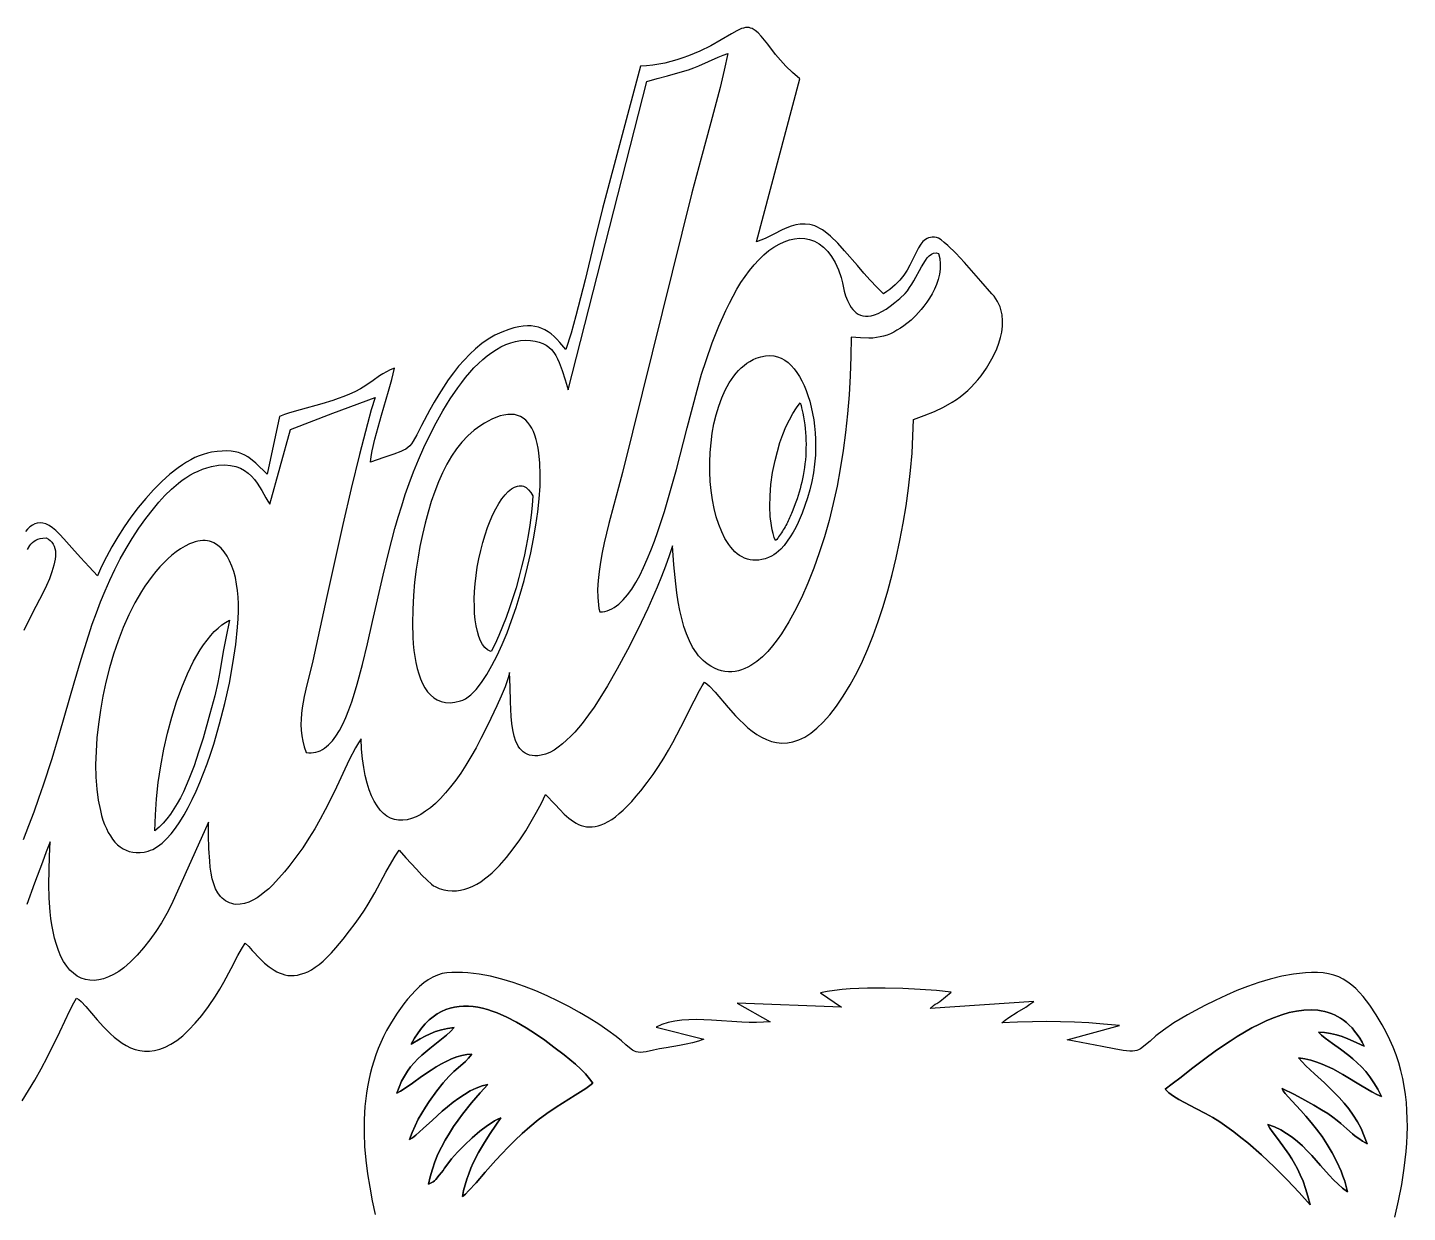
# Model space of a CAD drawing. Extents: x 0 to 206, y 0 to 153.
# Drawn here: x 103 to 204.1, y 66.2 to 153 of the extents above; entities that cross this region are included whole.
import ezdxf

# ---------------------------------------------------------------- set-up
doc = ezdxf.new("R2010")
doc.units = 0
doc.layers.add('Nível Padrão', color=18, linetype='CONTINUOUS')

msp = doc.modelspace()

# ---------------------------------------------------------------- linework, layer by layer
at = {"layer": 'Nível Padrão'}
for points in [[(102.59, 74.34), (103.07, 75.09), (103.53, 75.85), (103.99, 76.67), (104.46, 77.56), (105.35, 79.39), (106.1, 80.96), (106.38, 81.52), (106.58, 81.87), (106.74, 81.76), (106.91, 81.61), (107.27, 81.24), (108.1, 80.28), (108.57, 79.75), (109.08, 79.24), (109.35, 79), (109.64, 78.77), (109.93, 78.57), (110.23, 78.39), (110.54, 78.23), (110.87, 78.11), (111.21, 78.02), (111.56, 77.98), (111.92, 77.97), (112.29, 78.02), (112.68, 78.12), (113.08, 78.27), (113.49, 78.48), (113.92, 78.76), (114.36, 79.11), (114.81, 79.53), (115.28, 80.02), (115.76, 80.6), (116.26, 81.26), (116.77, 82.01), (117.09, 82.52), (117.38, 83.03), (117.9, 84.03), (118.41, 84.99), (118.67, 85.45), (118.94, 85.89), (119.2, 85.64), (119.46, 85.35), (120.04, 84.73), (120.36, 84.43), (120.7, 84.15), (121.06, 83.9), (121.25, 83.8), (121.44, 83.71), (121.64, 83.63), (121.85, 83.57), (122.07, 83.53), (122.29, 83.52), (122.52, 83.52), (122.76, 83.55), (123, 83.61), (123.26, 83.69), (123.52, 83.8), (123.79, 83.94), (124.07, 84.12), (124.35, 84.33), (124.65, 84.58), (124.95, 84.86), (125.27, 85.19), (125.59, 85.55), (126.12, 86.19), (126.59, 86.78), (127, 87.32), (127.36, 87.83), (127.67, 88.3), (127.95, 88.75), (128.43, 89.57), (129.24, 91.08), (129.68, 91.85), (129.93, 92.26), (130.22, 92.69), (130.72, 92.13), (131.48, 91.3), (131.88, 90.88), (132.26, 90.5), (132.59, 90.21), (132.73, 90.1), (132.85, 90.04), (133.16, 89.9), (133.48, 89.8), (133.79, 89.74), (134.1, 89.72), (134.41, 89.73), (134.72, 89.77), (135.02, 89.84), (135.32, 89.94), (135.61, 90.06), (135.91, 90.21), (136.2, 90.39), (136.48, 90.59), (136.76, 90.81), (137.04, 91.05), (137.31, 91.3), (137.57, 91.57), (138.09, 92.16), (138.58, 92.79), (139.05, 93.45), (139.49, 94.13), (139.9, 94.81), (140.29, 95.49), (140.64, 96.15), (140.95, 96.78), (141.64, 96.04), (141.98, 95.68), (142.31, 95.35), (142.65, 95.05), (143, 94.79), (143.18, 94.69), (143.37, 94.59), (143.55, 94.52), (143.75, 94.46), (143.94, 94.42), (144.15, 94.4), (144.36, 94.4), (144.57, 94.43), (144.8, 94.48), (145.03, 94.56), (145.27, 94.66), (145.52, 94.8), (145.79, 94.96), (146.06, 95.15), (146.34, 95.38), (146.63, 95.64), (146.94, 95.94), (147.26, 96.27), (147.59, 96.65), (147.93, 97.06), (148.4, 97.65), (148.83, 98.25), (149.23, 98.84), (149.61, 99.44), (149.96, 100.03), (150.28, 100.6), (150.86, 101.71), (151.82, 103.64), (152.22, 104.41), (152.41, 104.73), (152.6, 105), (152.77, 104.88), (152.96, 104.71), (153.37, 104.28), (154.32, 103.16), (154.87, 102.54), (155.16, 102.24), (155.46, 101.95), (155.77, 101.67), (156.09, 101.41), (156.43, 101.18), (156.77, 100.97), (157.13, 100.8), (157.5, 100.67), (157.87, 100.58), (158.26, 100.55), (158.66, 100.56), (159.07, 100.64), (159.28, 100.7), (159.49, 100.78), (159.71, 100.88), (159.93, 100.99), (160.37, 101.27), (160.82, 101.64), (161.29, 102.08), (161.76, 102.62), (162.25, 103.25), (162.74, 103.98), (163.25, 104.81), (163.77, 105.75), (164.16, 106.56), (164.56, 107.45), (164.94, 108.42), (165.31, 109.45), (165.67, 110.55), (166.01, 111.7), (166.33, 112.89), (166.63, 114.12), (166.9, 115.38), (167.14, 116.65), (167.36, 117.94), (167.54, 119.23), (167.69, 120.51), (167.8, 121.78), (167.86, 123.03), (167.89, 124.25), (168.69, 124.54), (169.43, 124.84), (170.11, 125.16), (170.74, 125.52), (171.04, 125.71), (171.32, 125.92), (171.6, 126.13), (171.87, 126.37), (172.12, 126.61), (172.37, 126.88), (172.62, 127.16), (172.86, 127.46), (173.25, 128.02), (173.45, 128.35), (173.65, 128.69), (173.83, 129.06), (174.01, 129.44), (174.15, 129.84), (174.28, 130.25), (174.37, 130.66), (174.42, 131.08), (174.43, 131.49), (174.39, 131.91), (174.3, 132.31), (174.24, 132.51), (174.15, 132.71), (174.05, 132.91), (173.94, 133.1), (173.81, 133.28), (173.65, 133.46), (172.84, 134.4), (171.63, 135.76), (171, 136.43), (170.42, 137), (170.16, 137.23), (169.93, 137.41), (169.74, 137.53), (169.59, 137.59), (169.43, 137.61), (169.28, 137.61), (169.14, 137.59), (169.01, 137.56), (168.9, 137.52), (168.79, 137.45), (168.59, 137.3), (168.43, 137.09), (168.27, 136.84), (167.97, 136.24), (167.64, 135.56), (167.43, 135.2), (167.19, 134.83), (166.91, 134.47), (166.57, 134.12), (166.17, 133.78), (165.95, 133.62), (165.71, 133.46), (165.21, 133.94), (164.73, 134.45), (164.26, 134.98), (163.8, 135.53), (162.85, 136.62), (162.36, 137.16), (161.83, 137.68), (161.43, 138.01), (161.24, 138.14), (161.05, 138.25), (160.86, 138.35), (160.68, 138.43), (160.49, 138.49), (160.31, 138.53), (159.96, 138.57), (159.61, 138.57), (159.27, 138.51), (158.94, 138.42), (158.61, 138.3), (158.29, 138.16), (157.66, 137.84), (157.03, 137.52), (156.72, 137.38), (156.4, 137.27), (159.58, 149.22), (159.58, 149.22), (159.04, 149.68), (158.56, 150.14), (158.16, 150.58), (157.8, 150.99), (157.22, 151.74), (156.74, 152.34), (156.53, 152.58), (156.31, 152.76), (156.09, 152.89), (155.97, 152.93), (155.85, 152.96), (155.72, 152.96), (155.59, 152.96), (155.44, 152.93), (155.29, 152.89), (154.95, 152.74), (154.56, 152.51), (153.82, 152.06), (153.05, 151.63), (152.25, 151.24), (151.42, 150.89), (150.99, 150.74), (150.57, 150.6), (150.13, 150.48), (149.69, 150.37), (149.25, 150.29), (148.8, 150.22), (148.35, 150.17), (147.9, 150.15), (145.11, 139.72), (144.48, 137.15), (143.84, 134.48), (143.51, 133.16), (143.17, 131.85), (142.81, 130.59), (142.44, 129.37), (142, 129.9), (141.78, 130.13), (141.57, 130.34), (141.35, 130.52), (141.13, 130.68), (140.9, 130.82), (140.67, 130.93), (140.43, 131.01), (140.17, 131.07), (139.9, 131.11), (139.61, 131.11), (139.31, 131.09), (138.98, 131.04), (138.63, 130.96), (138.25, 130.85), (137.73, 130.66), (137.22, 130.42), (136.74, 130.13), (136.27, 129.81), (135.82, 129.44), (135.39, 129.04), (134.97, 128.61), (134.57, 128.15), (134.19, 127.67), (133.82, 127.16), (133.46, 126.63), (133.12, 126.09), (132.78, 125.53), (132.46, 124.96), (131.85, 123.81), (131.52, 123.14), (131.25, 122.66), (131.12, 122.48), (131, 122.33), (130.86, 122.2), (130.71, 122.09), (130.54, 122), (130.33, 121.9), (129.82, 121.71), (129.1, 121.47), (128.13, 121.12), (128.18, 121.54), (128.25, 121.95), (128.44, 122.81), (128.67, 123.68), (128.92, 124.56), (129.45, 126.32), (129.69, 127.18), (129.88, 128.02), (129.56, 127.89), (129.28, 127.75), (129.02, 127.61), (128.79, 127.45), (128.32, 127.12), (127.78, 126.75), (127.38, 126.51), (126.98, 126.29), (126.57, 126.1), (126.17, 125.93), (125.76, 125.78), (125.36, 125.64), (124.55, 125.4), (122.96, 124.97), (122.19, 124.74), (121.81, 124.61), (121.45, 124.47), (120.55, 120.26), (119.72, 121.05), (119.33, 121.38), (119.13, 121.52), (118.92, 121.64), (118.69, 121.74), (118.46, 121.83), (118.2, 121.89), (117.91, 121.93), (117.6, 121.95), (117.26, 121.94), (116.88, 121.91), (116.46, 121.85), (116.17, 121.79), (115.86, 121.7), (115.56, 121.59), (115.26, 121.46), (114.95, 121.31), (114.64, 121.13), (114.34, 120.93), (114.03, 120.72), (113.42, 120.24), (112.82, 119.7), (112.23, 119.11), (111.66, 118.47), (111.1, 117.8), (110.57, 117.1), (110.07, 116.38), (109.6, 115.65), (109.17, 114.92), (108.77, 114.2), (108.42, 113.48), (108.12, 112.8), (107.52, 113.46), (106.88, 114.15), (106.24, 114.84), (105.65, 115.51), (105.35, 115.84), (105.07, 116.11), (104.81, 116.32), (104.57, 116.48), (104.33, 116.6), (104.12, 116.66), (103.91, 116.69), (103.71, 116.67), (103.53, 116.61), (103.35, 116.51), (103.17, 116.39), (103, 116.23), (102.84, 116.04)], [(102.69, 93.49), (103.1, 94.51), (103.48, 95.51), (103.83, 96.51), (104.17, 97.49), (104.79, 99.42), (105.36, 101.31), (106.4, 104.95), (106.92, 106.7), (107.46, 108.41), (107.74, 109.25), (108.04, 110.08), (108.35, 110.89), (108.68, 111.7), (109.03, 112.49), (109.4, 113.27), (109.79, 114.04), (110.21, 114.8), (110.66, 115.54), (111.14, 116.28), (111.66, 117), (112.21, 117.71), (112.62, 118.2), (113.06, 118.69), (113.54, 119.16), (114.06, 119.59), (114.33, 119.8), (114.6, 119.99), (114.89, 120.17), (115.19, 120.34), (115.49, 120.48), (115.81, 120.61), (116.13, 120.72), (116.46, 120.81), (116.98, 120.9), (117.45, 120.92), (117.87, 120.89), (118.25, 120.81), (118.59, 120.69), (118.89, 120.52), (119.16, 120.32), (119.4, 120.09), (119.61, 119.85), (119.81, 119.59), (120.15, 119.04), (120.45, 118.51), (120.6, 118.27), (120.75, 118.04), (122.27, 123.53), (125.37, 124.71), (128.46, 125.87), (128.18, 124.95), (127.89, 123.94), (127.31, 121.68), (126.7, 119.19), (126.1, 116.57), (124.93, 111.28), (123.89, 106.58), (123.68, 105.68), (123.46, 104.81), (123.27, 103.96), (123.12, 103.13), (123.07, 102.72), (123.03, 102.31), (123.02, 101.9), (123.04, 101.49), (123.08, 101.09), (123.15, 100.68), (123.26, 100.27), (123.4, 99.86), (123.59, 99.84), (123.77, 99.83), (123.94, 99.85), (124.11, 99.88), (124.28, 99.93), (124.44, 99.99), (124.6, 100.07), (124.75, 100.17), (125.05, 100.41), (125.33, 100.7), (125.59, 101.06), (125.85, 101.47), (126.09, 101.93), (126.32, 102.43), (126.54, 102.98), (126.75, 103.57), (126.95, 104.21), (127.15, 104.87), (127.53, 106.3), (127.9, 107.83), (128.27, 109.45), (129.04, 112.84), (129.46, 114.56), (129.91, 116.27), (130.15, 117.11), (130.41, 117.94), (130.67, 118.76), (130.96, 119.56), (131.28, 120.41), (131.64, 121.29), (132.03, 122.19), (132.46, 123.11), (132.93, 124.01), (133.42, 124.9), (133.95, 125.76), (134.51, 126.58), (134.8, 126.97), (135.09, 127.34), (135.39, 127.7), (135.7, 128.04), (136.02, 128.35), (136.34, 128.65), (136.67, 128.92), (137, 129.17), (137.34, 129.39), (137.68, 129.58), (138.03, 129.74), (138.39, 129.87), (138.75, 129.97), (139.11, 130.03), (139.48, 130.06), (139.85, 130.05), (140.18, 130), (140.48, 129.93), (140.74, 129.83), (140.98, 129.71), (141.19, 129.55), (141.37, 129.38), (141.54, 129.17), (141.69, 128.95), (141.82, 128.7), (141.94, 128.43), (142.16, 127.84), (142.37, 127.17), (142.59, 126.43), (148.37, 149.02), (148.37, 149.02), (149.12, 149.24), (149.88, 149.44), (150.64, 149.65), (151.41, 149.88), (151.8, 150.02), (152.17, 150.17), (152.89, 150.49), (153.59, 150.8), (153.95, 150.94), (154.31, 151.07), (154.03, 149.84), (153.73, 148.58), (153.05, 146.01), (152.34, 143.41), (151.65, 140.86), (146.57, 120.37), (146.29, 119.27), (145.95, 118.01), (145.59, 116.64), (145.25, 115.22), (145.1, 114.5), (144.97, 113.8), (144.87, 113.11), (144.79, 112.45), (144.76, 111.81), (144.77, 111.22), (144.82, 110.67), (144.86, 110.41), (144.92, 110.17), (145.11, 110.17), (145.29, 110.19), (145.46, 110.24), (145.64, 110.3), (145.81, 110.38), (145.98, 110.47), (146.31, 110.72), (146.64, 111.03), (146.95, 111.4), (147.26, 111.83), (147.55, 112.3), (147.84, 112.83), (148.12, 113.4), (148.4, 114.01), (148.66, 114.66), (148.92, 115.34), (149.17, 116.04), (149.65, 117.51), (150.1, 119.04), (150.53, 120.6), (151.33, 123.65), (152.04, 126.4), (152.38, 127.57), (152.7, 128.57), (153.16, 129.86), (153.64, 131.08), (154.15, 132.23), (154.41, 132.78), (154.68, 133.3), (154.96, 133.81), (155.26, 134.29), (155.56, 134.74), (155.88, 135.17), (156.22, 135.58), (156.57, 135.96), (156.93, 136.31), (157.31, 136.63), (157.68, 136.89), (158.05, 137.11), (158.43, 137.28), (158.81, 137.41), (159.18, 137.5), (159.56, 137.53), (159.93, 137.51), (160.29, 137.44), (160.65, 137.31), (160.99, 137.13), (161.31, 136.88), (161.62, 136.57), (161.9, 136.19), (162.17, 135.75), (162.4, 135.23), (162.61, 134.65), (162.69, 134.27), (162.83, 133.66), (162.93, 133.31), (163.06, 132.96), (163.23, 132.62), (163.33, 132.46), (163.45, 132.32), (163.57, 132.19), (163.7, 132.07), (163.85, 131.98), (164.01, 131.9), (164.19, 131.85), (164.38, 131.82), (164.59, 131.82), (164.81, 131.85), (165.05, 131.92), (165.31, 132.02), (165.59, 132.16), (165.89, 132.33), (166.2, 132.55), (166.54, 132.82), (166.9, 133.13), (167.28, 133.49), (167.45, 133.69), (167.62, 133.92), (167.78, 134.16), (167.93, 134.41), (168.49, 135.45), (168.77, 135.9), (168.91, 136.09), (169.06, 136.24), (169.21, 136.36), (169.37, 136.43), (169.55, 136.46), (169.73, 136.42), (169.82, 136.04), (169.86, 135.65), (169.86, 135.27), (169.81, 134.89), (169.72, 134.52), (169.59, 134.15), (169.44, 133.8), (169.27, 133.47), (169.08, 133.15), (168.88, 132.85), (168.67, 132.56), (168.46, 132.31), (168.06, 131.87), (167.72, 131.54), (167.19, 131.12), (166.94, 130.94), (166.69, 130.79), (166.45, 130.65), (166.21, 130.53), (165.96, 130.44), (165.71, 130.36), (165.46, 130.3), (165.19, 130.25), (164.92, 130.22), (164.64, 130.21), (164.02, 130.23), (163.33, 130.29), (163.32, 128.87), (163.27, 127.45), (163.19, 126.05), (163.07, 124.67), (162.93, 123.31), (162.75, 121.97), (162.54, 120.65), (162.3, 119.36), (162.02, 118.09), (161.72, 116.86), (161.38, 115.65), (161, 114.49), (160.6, 113.35), (160.16, 112.26), (159.69, 111.2), (159.19, 110.19), (158.77, 109.43), (158.51, 109), (158.23, 108.56), (157.92, 108.11), (157.58, 107.68), (157.22, 107.26), (156.83, 106.87), (156.42, 106.52), (156.21, 106.37), (155.99, 106.23), (155.77, 106.1), (155.54, 106), (155.31, 105.91), (155.08, 105.84), (154.84, 105.79), (154.59, 105.77), (154.34, 105.77), (154.09, 105.79), (153.84, 105.84), (153.58, 105.92), (153.31, 106.03), (153.05, 106.17), (152.85, 106.3), (152.66, 106.45), (152.48, 106.6), (152.31, 106.77), (152.15, 106.95), (152, 107.15), (151.72, 107.57), (151.48, 108.04), (151.27, 108.55), (151.08, 109.09), (150.92, 109.67), (150.79, 110.27), (150.67, 110.9), (150.57, 111.56), (150.48, 112.22), (150.35, 113.6), (150.24, 115), (150, 114.26), (149.72, 113.51), (149.43, 112.74), (149.11, 111.96), (148.43, 110.4), (147.7, 108.86), (146.95, 107.37), (146.2, 105.99), (145.48, 104.73), (144.81, 103.65), (144.5, 103.18), (144.1, 102.61), (143.62, 101.99), (143.08, 101.35), (142.79, 101.05), (142.49, 100.76), (142.19, 100.49), (141.88, 100.24), (141.57, 100.03), (141.25, 99.86), (140.94, 99.73), (140.63, 99.65), (140.39, 99.62), (140.17, 99.61), (139.96, 99.63), (139.78, 99.67), (139.6, 99.73), (139.45, 99.81), (139.3, 99.91), (139.17, 100.03), (139.06, 100.16), (138.95, 100.31), (138.86, 100.48), (138.77, 100.66), (138.64, 101.06), (138.54, 101.51), (138.47, 101.99), (138.42, 102.5), (138.37, 103.58), (138.35, 104.67), (138.31, 105.71), (138.26, 105.5), (138.19, 105.26), (137.98, 104.67), (137.69, 103.99), (137.37, 103.27), (136.71, 101.89), (136.21, 100.89), (135.85, 100.19), (135.48, 99.54), (135.1, 98.92), (134.73, 98.35), (134.36, 97.82), (133.98, 97.33), (133.61, 96.89), (133.24, 96.48), (132.88, 96.13), (132.51, 95.81), (132.16, 95.55), (131.81, 95.32), (131.46, 95.15), (131.13, 95.01), (130.8, 94.93), (130.48, 94.89), (130.17, 94.9), (129.88, 94.95), (129.59, 95.05), (129.32, 95.2), (129.07, 95.4), (128.82, 95.64), (128.6, 95.94), (128.39, 96.28), (128.2, 96.68), (128.02, 97.12), (127.87, 97.61), (127.74, 98.16), (127.63, 98.75), (127.54, 99.4), (127.47, 100.1), (127.43, 100.85), (127.23, 100.56), (127.02, 100.2), (126.56, 99.31), (125.47, 97), (124.8, 95.66), (124.43, 94.97), (124.03, 94.27), (123.6, 93.57), (123.15, 92.87), (122.66, 92.18), (122.13, 91.5), (121.81, 91.11), (121.41, 90.64), (120.93, 90.13), (120.67, 89.88), (120.39, 89.64), (120.11, 89.42), (119.81, 89.21), (119.51, 89.04), (119.2, 88.9), (118.89, 88.79), (118.58, 88.74), (118.26, 88.73), (118.1, 88.75), (117.95, 88.79), (117.79, 88.84), (117.64, 88.91), (117.5, 88.99), (117.37, 89.08), (117.25, 89.19), (117.13, 89.31), (116.94, 89.57), (116.77, 89.88), (116.64, 90.23), (116.53, 90.61), (116.45, 91.02), (116.38, 91.45), (116.34, 91.89), (116.28, 92.83), (116.26, 93.8), (116.25, 94.75), (113.54, 88.72), (113.19, 88.05), (112.8, 87.38), (112.39, 86.74), (111.95, 86.13), (111.5, 85.55), (111.03, 85.01), (110.54, 84.52), (110.05, 84.09), (109.67, 83.82), (109.3, 83.59), (108.93, 83.41), (108.57, 83.28), (108.22, 83.19), (107.88, 83.16), (107.55, 83.17), (107.23, 83.23), (106.92, 83.33), (106.63, 83.48), (106.36, 83.68), (106.1, 83.92), (105.86, 84.21), (105.64, 84.54), (105.44, 84.92), (105.27, 85.34), (105.11, 85.8), (104.98, 86.26), (104.87, 86.74), (104.78, 87.22), (104.7, 87.7), (104.64, 88.19), (104.57, 89.18), (104.55, 90.2), (104.57, 91.22), (104.61, 92.26), (104.66, 93.31), (104.37, 92.58), (104.08, 91.83), (103.51, 90.28), (102.94, 88.72)], [(102.98, 114.74), (103.15, 115.01), (103.24, 115.13), (103.35, 115.24), (103.47, 115.33), (103.6, 115.41), (103.75, 115.48), (103.93, 115.53), (104.12, 115.56), (104.35, 115.58), (104.52, 115.49), (104.66, 115.38), (104.78, 115.26), (104.88, 115.12), (104.95, 114.97), (105, 114.8), (105.03, 114.62), (105.05, 114.43), (105.04, 114.23), (105.02, 114.02), (104.93, 113.57), (104.78, 113.09), (104.6, 112.59), (104.38, 112.08), (104.13, 111.57), (103.61, 110.55), (103.11, 109.61), (102.71, 108.79)], [(203.17, 65.81), (203.44, 67), (203.67, 68.2), (203.86, 69.41), (204, 70.62), (204.04, 71.23), (204.07, 71.83), (204.09, 72.43), (204.08, 73.03), (204.05, 73.63), (204.01, 74.22), (203.94, 74.81), (203.86, 75.4), (203.74, 75.98), (203.61, 76.56), (203.45, 77.13), (203.26, 77.7), (203.05, 78.26), (202.81, 78.81), (202.54, 79.36), (202.24, 79.9), (201.8, 80.64), (201.34, 81.34), (201.09, 81.67), (200.84, 81.98), (200.58, 82.28), (200.3, 82.56), (200.01, 82.81), (199.71, 83.04), (199.39, 83.24), (199.05, 83.41), (198.69, 83.54), (198.31, 83.65), (197.92, 83.71), (197.49, 83.74), (197.06, 83.74), (196.62, 83.71), (196.18, 83.67), (195.75, 83.62), (194.88, 83.46), (194.03, 83.25), (193.2, 83), (192.38, 82.72), (191.6, 82.41), (190.84, 82.08), (190, 81.68), (189.24, 81.31), (188.57, 80.96), (187.97, 80.63), (187.44, 80.33), (186.97, 80.04), (186.21, 79.52), (185.65, 79.09), (185.23, 78.72), (184.91, 78.44), (184.64, 78.22), (184.52, 78.14), (184.39, 78.07), (184.26, 78.03), (184.11, 77.99), (183.94, 77.98), (183.74, 77.98), (183.25, 78.03), (182.6, 78.14), (181.73, 78.31), (179.17, 78.81), (182.99, 79.85), (181.83, 79.96), (180.74, 80.05), (179.69, 80.1), (178.67, 80.13), (177.65, 80.14), (176.61, 80.12), (175.52, 80.09), (174.37, 80.04), (174.62, 80.25), (174.89, 80.44), (175.5, 80.83), (176.13, 81.21), (176.43, 81.41), (176.72, 81.62), (169.13, 81.1), (169.36, 81.32), (169.49, 81.41), (169.62, 81.48), (169.82, 81.61), (170.65, 82.31), (169.58, 82.41), (168.39, 82.5), (167.12, 82.56), (165.82, 82.6), (164.52, 82.59), (163.27, 82.54), (162.67, 82.49), (162.11, 82.43), (161.57, 82.35), (161.08, 82.26), (162.62, 81.19), (154.98, 81.5), (157.41, 80.13), (156.91, 80.09), (156.39, 80.08), (155.86, 80.08), (155.32, 80.11), (153.09, 80.25), (152.53, 80.28), (151.98, 80.29), (151.45, 80.28), (150.92, 80.24), (150.42, 80.17), (149.93, 80.07), (149.47, 79.93), (149.04, 79.74), (152.53, 78.85), (152.15, 78.71), (151.72, 78.58), (151.25, 78.48), (150.76, 78.39), (149.77, 78.23), (149.3, 78.15), (148.86, 78.05), (148.31, 77.93), (148.09, 77.9), (147.9, 77.89), (147.73, 77.9), (147.58, 77.93), (147.45, 77.98), (147.32, 78.04), (147.09, 78.21), (146.83, 78.45), (146.52, 78.73), (146.11, 79.06), (145.5, 79.5), (144.85, 79.95), (144.15, 80.39), (143.42, 80.82), (142.66, 81.24), (141.88, 81.65), (141.07, 82.04), (140.24, 82.39), (139.41, 82.72), (138.57, 83.01), (137.73, 83.26), (136.9, 83.46), (136.07, 83.62), (135.26, 83.71), (134.87, 83.74), (134.47, 83.75), (134.09, 83.74), (133.71, 83.71), (133.36, 83.66), (133.02, 83.55), (132.68, 83.39), (132.35, 83.2), (132.03, 82.97), (131.71, 82.71), (131.41, 82.42), (131.12, 82.11), (130.83, 81.79), (130.56, 81.45), (130.07, 80.77), (129.65, 80.1), (129.3, 79.49), (129.08, 79.05), (128.87, 78.61), (128.68, 78.16), (128.51, 77.7), (128.36, 77.25), (128.22, 76.78), (128.1, 76.32), (127.99, 75.85), (127.9, 75.37), (127.82, 74.89), (127.71, 73.93), (127.66, 72.96), (127.65, 71.97), (127.69, 70.99), (127.77, 69.99), (127.9, 69), (128.06, 68.01), (128.25, 67.01), (128.47, 66.02)]]:
    msp.add_lwpolyline(points, dxfattribs=at)
for points in [[(156.38, 128.74), (156.72, 128.85), (157.05, 128.92), (157.36, 128.94), (157.66, 128.91), (157.94, 128.84), (158.21, 128.74), (158.47, 128.59), (158.71, 128.42), (158.94, 128.21), (159.16, 127.97), (159.36, 127.7), (159.55, 127.41), (159.73, 127.09), (159.89, 126.75), (160.04, 126.39), (160.17, 126.02), (160.3, 125.59), (160.41, 125.15), (160.51, 124.69), (160.59, 124.23), (160.65, 123.76), (160.7, 123.28), (160.72, 122.81), (160.73, 122.35), (160.71, 121.65), (160.65, 120.99), (160.57, 120.34), (160.45, 119.72), (160.3, 119.11), (160.13, 118.52), (159.94, 117.95), (159.74, 117.39), (159.44, 116.7), (159.27, 116.35), (159.08, 116), (158.87, 115.66), (158.65, 115.33), (158.42, 115.03), (158.17, 114.76), (158.01, 114.6), (157.85, 114.46), (157.68, 114.35), (157.51, 114.25), (157.27, 114.14), (157.03, 114.05), (156.79, 113.99), (156.57, 113.95), (156.35, 113.94), (156.13, 113.94), (155.93, 113.97), (155.73, 114.02), (155.53, 114.09), (155.34, 114.18), (155.16, 114.29), (154.99, 114.42), (154.82, 114.57), (154.66, 114.73), (154.51, 114.91), (154.37, 115.1), (154.09, 115.53), (153.85, 116.02), (153.64, 116.55), (153.45, 117.12), (153.3, 117.73), (153.17, 118.37), (153.08, 119.04), (153.01, 119.72), (152.98, 120.42), (152.98, 121.13), (153, 121.84), (153.07, 122.55), (153.16, 123.25), (153.28, 123.93), (153.44, 124.59), (153.63, 125.23), (153.85, 125.84), (154.11, 126.41), (154.4, 126.94), (154.73, 127.42), (154.9, 127.64), (155.09, 127.84), (155.28, 128.03), (155.49, 128.21), (155.7, 128.37), (155.92, 128.51), (156.15, 128.64), (156.38, 128.74)], [(137.29, 124.4), (137.01, 124.27), (136.73, 124.13), (136.46, 123.98), (136.2, 123.82), (135.71, 123.46), (135.25, 123.05), (134.82, 122.6), (134.42, 122.1), (134.05, 121.56), (133.71, 120.98), (133.39, 120.35), (133.1, 119.69), (132.83, 118.99), (132.57, 118.25), (132.34, 117.47), (132.13, 116.66), (131.93, 115.82), (131.74, 114.95), (131.6, 114.16), (131.47, 113.29), (131.35, 112.34), (131.26, 111.35), (131.21, 110.33), (131.19, 109.31), (131.22, 108.31), (131.25, 107.82), (131.3, 107.34), (131.36, 106.88), (131.44, 106.44), (131.54, 106.02), (131.65, 105.62), (131.78, 105.25), (131.93, 104.9), (132.1, 104.59), (132.3, 104.31), (132.51, 104.07), (132.75, 103.87), (133.01, 103.71), (133.3, 103.59), (133.61, 103.52), (133.95, 103.5), (134.31, 103.54), (134.71, 103.63), (134.89, 103.7), (135.09, 103.8), (135.28, 103.93), (135.47, 104.09), (135.66, 104.27), (135.86, 104.48), (136.25, 104.98), (136.64, 105.56), (137.02, 106.22), (137.4, 106.96), (137.76, 107.76), (138.12, 108.62), (138.46, 109.53), (138.78, 110.48), (139.09, 111.45), (139.37, 112.45), (139.63, 113.46), (139.86, 114.48), (140.07, 115.5), (140.24, 116.5), (140.37, 117.49), (140.47, 118.44), (140.54, 119.36), (140.55, 120.23), (140.53, 121.05), (140.46, 121.8), (140.4, 122.16), (140.34, 122.49), (140.26, 122.8), (140.16, 123.1), (140.06, 123.37), (139.94, 123.61), (139.8, 123.84), (139.65, 124.03), (139.49, 124.21), (139.31, 124.35), (139.11, 124.47), (138.9, 124.55), (138.68, 124.61), (138.44, 124.63), (138.18, 124.63), (137.9, 124.58), (137.61, 124.51), (137.29, 124.4)], [(140.01, 118.65), (139.96, 117.96), (139.88, 117.24), (139.79, 116.5), (139.67, 115.75), (139.53, 114.98), (139.37, 114.22), (139.19, 113.45), (138.99, 112.68), (138.78, 111.92), (138.55, 111.18), (138.31, 110.46), (138.06, 109.75), (137.8, 109.08), (137.53, 108.43), (137.26, 107.83), (136.97, 107.26), (136.88, 107.29), (136.78, 107.33), (136.68, 107.39), (136.5, 107.56), (136.33, 107.77), (136.18, 108.04), (136.06, 108.36), (135.95, 108.72), (135.86, 109.13), (135.79, 109.57), (135.75, 110.04), (135.73, 110.55), (135.72, 111.09), (135.74, 111.64), (135.79, 112.22), (135.85, 112.82), (135.94, 113.43), (136.06, 114.05), (136.2, 114.66), (136.35, 115.25), (136.52, 115.81), (136.7, 116.34), (136.89, 116.84), (137.09, 117.3), (137.3, 117.72), (137.52, 118.11), (137.75, 118.44), (137.98, 118.73), (138.21, 118.98), (138.44, 119.17), (138.67, 119.3), (138.89, 119.38), (139, 119.4), (139.11, 119.4), (139.22, 119.39), (139.33, 119.36), (139.52, 119.26), (139.7, 119.11), (139.86, 118.9), (140.01, 118.65)], [(114.87, 115.14), (114.54, 114.97), (114.21, 114.77), (113.89, 114.55), (113.57, 114.31), (113.27, 114.04), (112.97, 113.76), (112.68, 113.45), (112.39, 113.12), (112.12, 112.78), (111.85, 112.42), (111.59, 112.04), (111.34, 111.65), (110.86, 110.82), (110.42, 109.94), (110.01, 109.01), (109.64, 108.05), (109.3, 107.06), (109, 106.05), (108.74, 105.02), (108.51, 103.99), (108.33, 102.96), (108.18, 101.93), (108.07, 100.92), (108.01, 99.93), (107.98, 98.98), (108, 98.06), (108.07, 97.18), (108.17, 96.36), (108.33, 95.6), (108.42, 95.24), (108.52, 94.9), (108.64, 94.58), (108.77, 94.28), (108.91, 94), (109.06, 93.74), (109.22, 93.5), (109.39, 93.29), (109.58, 93.1), (109.78, 92.94), (109.99, 92.8), (110.22, 92.69), (110.45, 92.6), (110.7, 92.55), (110.96, 92.52), (111.24, 92.53), (111.53, 92.56), (111.83, 92.63), (112, 92.69), (112.17, 92.76), (112.51, 92.96), (112.85, 93.21), (113.18, 93.53), (113.51, 93.89), (113.83, 94.31), (114.15, 94.77), (114.46, 95.28), (114.76, 95.83), (115.06, 96.41), (115.34, 97.02), (115.62, 97.67), (115.89, 98.34), (116.15, 99.03), (116.39, 99.74), (116.63, 100.47), (117.06, 101.95), (117.45, 103.45), (117.78, 104.93), (118.04, 106.38), (118.25, 107.77), (118.38, 109.05), (118.42, 109.65), (118.44, 110.22), (118.44, 110.75), (118.42, 111.23), (118.38, 111.72), (118.31, 112.2), (118.22, 112.67), (118.11, 113.11), (117.97, 113.52), (117.8, 113.9), (117.62, 114.25), (117.41, 114.56), (117.17, 114.83), (116.91, 115.05), (116.63, 115.22), (116.48, 115.28), (116.33, 115.33), (116.17, 115.36), (116, 115.38), (115.83, 115.39), (115.65, 115.37), (115.46, 115.34), (115.27, 115.29), (115.08, 115.22), (114.87, 115.14)], [(112.33, 94.13), (112.36, 95.28), (112.44, 96.47), (112.57, 97.67), (112.75, 98.89), (112.98, 100.09), (113.25, 101.28), (113.56, 102.44), (113.91, 103.56), (114.29, 104.62), (114.71, 105.62), (114.94, 106.09), (115.16, 106.54), (115.4, 106.96), (115.64, 107.37), (115.89, 107.74), (116.15, 108.09), (116.41, 108.42), (116.67, 108.71), (116.95, 108.97), (117.22, 109.2), (117.5, 109.39), (117.79, 109.55), (117.51, 108.24), (117.33, 107.26), (117.09, 105.76), (116.94, 104.98), (116.71, 104), (116.36, 102.69), (115.85, 100.91), (115.53, 99.88), (115.19, 98.87), (114.82, 97.9), (114.41, 96.98), (114.19, 96.54), (113.96, 96.12), (113.72, 95.72), (113.46, 95.35), (113.2, 95), (112.92, 94.68), (112.63, 94.39), (112.33, 94.13)], [(141.73, 73.88), (141.05, 73.42), (140.41, 72.94), (139.8, 72.44), (139.23, 71.94), (138.7, 71.44), (138.2, 70.94), (137.73, 70.45), (137.3, 69.98), (136.52, 69.1), (135.86, 68.33), (135.31, 67.74), (135.08, 67.51), (134.87, 67.34), (134.94, 67.76), (135.05, 68.18), (135.17, 68.59), (135.32, 69), (135.48, 69.4), (135.65, 69.79), (136.04, 70.56), (136.46, 71.28), (136.89, 71.95), (137.3, 72.55), (137.68, 73.08), (137.46, 72.99), (137.21, 72.87), (136.95, 72.71), (136.69, 72.53), (136.13, 72.11), (135.56, 71.62), (135.01, 71.1), (134.5, 70.58), (134.06, 70.08), (133.7, 69.63), (133.54, 69.4), (133.44, 69.24), (133.33, 69.09), (133.16, 68.88), (132.91, 68.58), (132.81, 68.47), (132.7, 68.4), (132.38, 68.22), (132.49, 68.78), (132.65, 69.33), (132.84, 69.88), (133.06, 70.42), (133.32, 70.94), (133.6, 71.46), (133.9, 71.96), (134.21, 72.45), (134.53, 72.91), (134.86, 73.36), (135.53, 74.19), (136.16, 74.92), (136.72, 75.53), (136.29, 75.43), (135.86, 75.27), (135.43, 75.06), (135, 74.81), (134.58, 74.53), (134.17, 74.23), (133.77, 73.9), (133.38, 73.57), (132.65, 72.91), (131.99, 72.3), (131.43, 71.81), (131.19, 71.63), (130.98, 71.5), (131.17, 72.02), (131.38, 72.51), (131.62, 72.99), (131.88, 73.44), (132.15, 73.88), (132.42, 74.29), (132.98, 75.06), (133.45, 75.66), (133.86, 76.12), (134.22, 76.48), (134.53, 76.76), (135.07, 77.23), (135.31, 77.47), (135.55, 77.75), (135.18, 77.73), (134.81, 77.66), (134.44, 77.55), (134.06, 77.41), (133.68, 77.23), (133.31, 77.04), (132.94, 76.82), (132.57, 76.59), (131.86, 76.11), (131.2, 75.64), (130.59, 75.22), (130.31, 75.04), (130.06, 74.89), (130.22, 75.35), (130.4, 75.77), (130.6, 76.15), (130.82, 76.5), (131.06, 76.83), (131.32, 77.13), (131.59, 77.41), (131.87, 77.68), (132.46, 78.18), (133.07, 78.66), (133.68, 79.16), (133.97, 79.42), (134.26, 79.7), (133.77, 79.64), (133.32, 79.54), (132.89, 79.41), (132.5, 79.25), (132.12, 79.07), (131.77, 78.88), (131.11, 78.49), (131.35, 78.93), (131.6, 79.32), (131.86, 79.67), (132.13, 79.99), (132.42, 80.26), (132.71, 80.5), (133.01, 80.71), (133.31, 80.88), (133.63, 81.02), (133.95, 81.12), (134.27, 81.2), (134.61, 81.25), (134.94, 81.27), (135.29, 81.27), (135.63, 81.24), (135.98, 81.19), (136.33, 81.12), (136.68, 81.02), (137.04, 80.91), (137.4, 80.78), (138.11, 80.47), (138.82, 80.1), (139.53, 79.69), (140.22, 79.24), (140.9, 78.77), (141.55, 78.28), (142.3, 77.7), (143.13, 77.02), (143.52, 76.66), (143.87, 76.31), (144.17, 75.96), (144.4, 75.64), (144.19, 75.47), (143.89, 75.25), (143.12, 74.75), (141.73, 73.88)], [(131.11, 78.49), (131.77, 78.88), (132.12, 79.07), (132.5, 79.25), (132.89, 79.41), (133.32, 79.54), (133.77, 79.64), (134.26, 79.7), (133.97, 79.42), (133.68, 79.16), (133.07, 78.66), (132.46, 78.18), (131.87, 77.68), (131.59, 77.41), (131.32, 77.13), (131.06, 76.83), (130.82, 76.5), (130.6, 76.15), (130.4, 75.77), (130.22, 75.35), (130.06, 74.89), (130.31, 75.04), (130.59, 75.22), (131.2, 75.64), (131.86, 76.11), (132.57, 76.59), (132.94, 76.82), (133.31, 77.04), (133.68, 77.24), (134.06, 77.41), (134.44, 77.55), (134.81, 77.66), (135.18, 77.73), (135.55, 77.75), (135.31, 77.47), (135.07, 77.23), (134.53, 76.76), (134.22, 76.48), (133.86, 76.12), (133.45, 75.66), (132.98, 75.06), (132.42, 74.29), (132.15, 73.88), (131.88, 73.44), (131.62, 72.99), (131.38, 72.51), (131.17, 72.02), (130.98, 71.5), (131.19, 71.63), (131.43, 71.81), (131.99, 72.3), (132.65, 72.91), (133.38, 73.57), (133.77, 73.9), (134.17, 74.23), (134.58, 74.53), (135, 74.81), (135.43, 75.06), (135.86, 75.27), (136.29, 75.43), (136.72, 75.53), (136.16, 74.92), (135.53, 74.19), (134.86, 73.36), (134.53, 72.91), (134.21, 72.45), (133.9, 71.96), (133.6, 71.46), (133.32, 70.94), (133.06, 70.42), (132.84, 69.88), (132.65, 69.33), (132.49, 68.78), (132.38, 68.22), (132.7, 68.4), (132.81, 68.47), (132.91, 68.58), (133.16, 68.88), (133.33, 69.09), (133.44, 69.24), (133.54, 69.4), (133.7, 69.63), (134.06, 70.08), (134.5, 70.58), (135.01, 71.1), (135.56, 71.62), (136.13, 72.11), (136.69, 72.53), (136.95, 72.71), (137.21, 72.87), (137.46, 72.99), (137.68, 73.08), (137.3, 72.55), (136.89, 71.95), (136.46, 71.28), (136.04, 70.56), (135.65, 69.79), (135.48, 69.4), (135.32, 69), (135.17, 68.59), (135.05, 68.18), (134.94, 67.76), (134.87, 67.34), (135.08, 67.51), (135.31, 67.74), (135.86, 68.33), (136.52, 69.1), (137.3, 69.98), (137.73, 70.45), (138.2, 70.94), (138.7, 71.44), (139.23, 71.94), (139.8, 72.44), (140.41, 72.94), (141.05, 73.42), (141.73, 73.88), (143.12, 74.75), (143.89, 75.25), (144.19, 75.47), (144.4, 75.64), (144.17, 75.96), (143.87, 76.31), (143.52, 76.66), (143.13, 77.02), (142.3, 77.7), (141.55, 78.28), (140.9, 78.77), (140.22, 79.24), (139.53, 79.69), (138.82, 80.1), (138.11, 80.47), (137.4, 80.78), (137.04, 80.91), (136.68, 81.02), (136.33, 81.12), (135.98, 81.19), (135.63, 81.24), (135.29, 81.27), (134.94, 81.27), (134.61, 81.25), (134.27, 81.2), (133.95, 81.12), (133.63, 81.02), (133.31, 80.88), (133.01, 80.71), (132.71, 80.5), (132.42, 80.26), (132.13, 79.99), (131.86, 79.67), (131.6, 79.32), (131.35, 78.93), (131.11, 78.49)], [(186.34, 75.19), (186.86, 75.58), (187.51, 76.08), (188.28, 76.68), (189.15, 77.34), (190.09, 78.04), (191.1, 78.72), (191.62, 79.06), (192.16, 79.37), (192.7, 79.68), (193.24, 79.96), (193.79, 80.22), (194.34, 80.44), (194.89, 80.64), (195.43, 80.8), (195.97, 80.91), (196.5, 80.98), (197.02, 81.01), (197.53, 80.98), (197.78, 80.94), (198.03, 80.89), (198.27, 80.82), (198.51, 80.74), (198.74, 80.64), (198.97, 80.52), (199.19, 80.39), (199.41, 80.24), (199.62, 80.07), (199.83, 79.88), (200.03, 79.68), (200.22, 79.45), (200.41, 79.2), (200.59, 78.93), (200.76, 78.64), (200.93, 78.33), (200.11, 78.71), (199.71, 78.88), (199.3, 79.04), (198.88, 79.17), (198.45, 79.28), (198.02, 79.35), (197.57, 79.38), (197.8, 79.15), (198.06, 78.93), (198.6, 78.53), (199.19, 78.12), (199.79, 77.66), (200.1, 77.41), (200.41, 77.13), (200.72, 76.82), (201.03, 76.48), (201.33, 76.09), (201.63, 75.66), (201.92, 75.18), (202.2, 74.65), (201.84, 74.81), (201.48, 75), (200.77, 75.4), (199.36, 76.26), (198.63, 76.67), (198.24, 76.86), (197.85, 77.03), (197.44, 77.18), (197.02, 77.31), (196.58, 77.41), (196.11, 77.48), (196.37, 77.2), (196.65, 76.91), (197.29, 76.31), (198, 75.66), (198.73, 74.95), (199.09, 74.57), (199.45, 74.17), (199.79, 73.74), (200.11, 73.29), (200.42, 72.81), (200.69, 72.3), (200.93, 71.76), (201.14, 71.18), (200.8, 71.38), (200.52, 71.57), (200.27, 71.75), (200.06, 71.93), (199.66, 72.29), (199.22, 72.68), (198.95, 72.9), (198.63, 73.14), (198.25, 73.4), (197.79, 73.69), (197.23, 74.02), (196.58, 74.38), (195.81, 74.79), (194.91, 75.24), (194.99, 75.07), (195.14, 74.87), (195.62, 74.33), (196.28, 73.63), (196.65, 73.21), (197.03, 72.76), (197.43, 72.26), (197.83, 71.73), (198.21, 71.15), (198.58, 70.53), (198.92, 69.87), (199.23, 69.18), (199.36, 68.81), (199.49, 68.44), (199.6, 68.05), (199.69, 67.66), (199.34, 67.93), (199.01, 68.22), (198.68, 68.54), (198.36, 68.88), (197.73, 69.59), (197.08, 70.32), (196.74, 70.68), (196.4, 71.03), (196.03, 71.36), (195.65, 71.67), (195.24, 71.95), (194.81, 72.21), (194.35, 72.43), (193.86, 72.61), (194.01, 72.34), (194.18, 72.08), (194.56, 71.57), (194.97, 71.03), (195.39, 70.43), (195.61, 70.1), (195.82, 69.74), (196.03, 69.35), (196.24, 68.92), (196.44, 68.44), (196.62, 67.92), (196.8, 67.35), (196.96, 66.72), (196.15, 67.62), (195.28, 68.54), (194.36, 69.47), (193.39, 70.38), (192.39, 71.25), (191.88, 71.66), (191.37, 72.06), (190.85, 72.44), (190.34, 72.79), (189.82, 73.12), (189.3, 73.42), (188.59, 73.78), (187.75, 74.21), (187.33, 74.44), (186.94, 74.68), (186.61, 74.93), (186.46, 75.06), (186.34, 75.19)], [(186.34, 75.19), (186.46, 75.06), (186.61, 74.93), (186.94, 74.68), (187.33, 74.44), (187.75, 74.21), (188.59, 73.78), (189.3, 73.42), (189.82, 73.12), (190.34, 72.79), (190.85, 72.44), (191.37, 72.06), (191.88, 71.66), (192.39, 71.25), (193.39, 70.38), (194.36, 69.47), (195.28, 68.54), (196.15, 67.62), (196.96, 66.72), (196.8, 67.35), (196.62, 67.92), (196.44, 68.44), (196.24, 68.92), (196.03, 69.35), (195.82, 69.74), (195.61, 70.1), (195.39, 70.43), (194.97, 71.03), (194.56, 71.57), (194.18, 72.08), (194.01, 72.34), (193.86, 72.61), (194.35, 72.43), (194.81, 72.21), (195.24, 71.95), (195.65, 71.67), (196.03, 71.36), (196.4, 71.03), (196.74, 70.68), (197.08, 70.32), (197.73, 69.59), (198.36, 68.88), (198.68, 68.54), (199.01, 68.22), (199.34, 67.93), (199.69, 67.66), (199.6, 68.05), (199.49, 68.44), (199.36, 68.81), (199.23, 69.18), (198.92, 69.87), (198.58, 70.53), (198.21, 71.15), (197.83, 71.73), (197.43, 72.26), (197.03, 72.76), (196.65, 73.21), (196.28, 73.63), (195.62, 74.33), (195.14, 74.87), (194.99, 75.07), (194.91, 75.24), (195.81, 74.79), (196.58, 74.38), (197.23, 74.02), (197.79, 73.69), (198.25, 73.4), (198.63, 73.14), (198.95, 72.9), (199.22, 72.68), (199.66, 72.29), (200.06, 71.93), (200.27, 71.75), (200.52, 71.57), (200.8, 71.38), (201.14, 71.18), (200.93, 71.76), (200.69, 72.3), (200.42, 72.81), (200.11, 73.29), (199.79, 73.74), (199.45, 74.17), (199.09, 74.57), (198.73, 74.95), (198, 75.66), (197.29, 76.31), (196.65, 76.91), (196.37, 77.2), (196.11, 77.48), (196.58, 77.41), (197.02, 77.31), (197.44, 77.18), (197.85, 77.03), (198.24, 76.86), (198.63, 76.67), (199.36, 76.26), (200.77, 75.4), (201.48, 75), (201.84, 74.81), (202.2, 74.65), (201.92, 75.18), (201.63, 75.66), (201.33, 76.09), (201.03, 76.48), (200.72, 76.82), (200.41, 77.13), (200.1, 77.41), (199.79, 77.66), (199.19, 78.12), (198.6, 78.53), (198.06, 78.93), (197.8, 79.15), (197.57, 79.38), (198.02, 79.35), (198.45, 79.28), (198.88, 79.17), (199.3, 79.04), (199.71, 78.88), (200.11, 78.71), (200.93, 78.33), (200.76, 78.64), (200.59, 78.93), (200.41, 79.2), (200.22, 79.45), (200.03, 79.68), (199.83, 79.88), (199.62, 80.07), (199.41, 80.24), (199.19, 80.39), (198.97, 80.52), (198.74, 80.64), (198.51, 80.74), (198.27, 80.82), (198.03, 80.89), (197.78, 80.94), (197.53, 80.98), (197.03, 81.01), (196.5, 80.98), (195.97, 80.91), (195.43, 80.8), (194.89, 80.64), (194.34, 80.44), (193.79, 80.22), (193.24, 79.96), (192.7, 79.68), (192.16, 79.37), (191.62, 79.06), (191.1, 78.72), (190.09, 78.04), (189.15, 77.34), (188.28, 76.68), (187.51, 76.08), (186.86, 75.58), (186.34, 75.19)]]:
    msp.add_lwpolyline(points, close=True, dxfattribs=at)
msp.add_lwpolyline([(157.8, 115.38), (157.7, 115.62), (157.62, 115.89), (157.55, 116.18), (157.49, 116.49), (157.4, 117.15), (157.37, 117.89), (157.39, 118.67), (157.46, 119.5), (157.58, 120.37), (157.76, 121.25), (157.93, 121.92), (158.12, 122.56), (158.33, 123.16), (158.56, 123.72), (158.81, 124.23), (159.07, 124.7), (159.33, 125.11), (159.61, 125.47, -0.020787), (159.79, 124.72, -0.097284), (159.82, 120.16, -0.037591), (159.29, 118.19), (159.02, 117.48, -0.025482), (158.61, 116.61, -0.033372), (158.09, 115.75, -0.029119), (157.8, 115.38)], format="xyb", close=True, dxfattribs=at)

doc.saveas('drawing.dxf')
